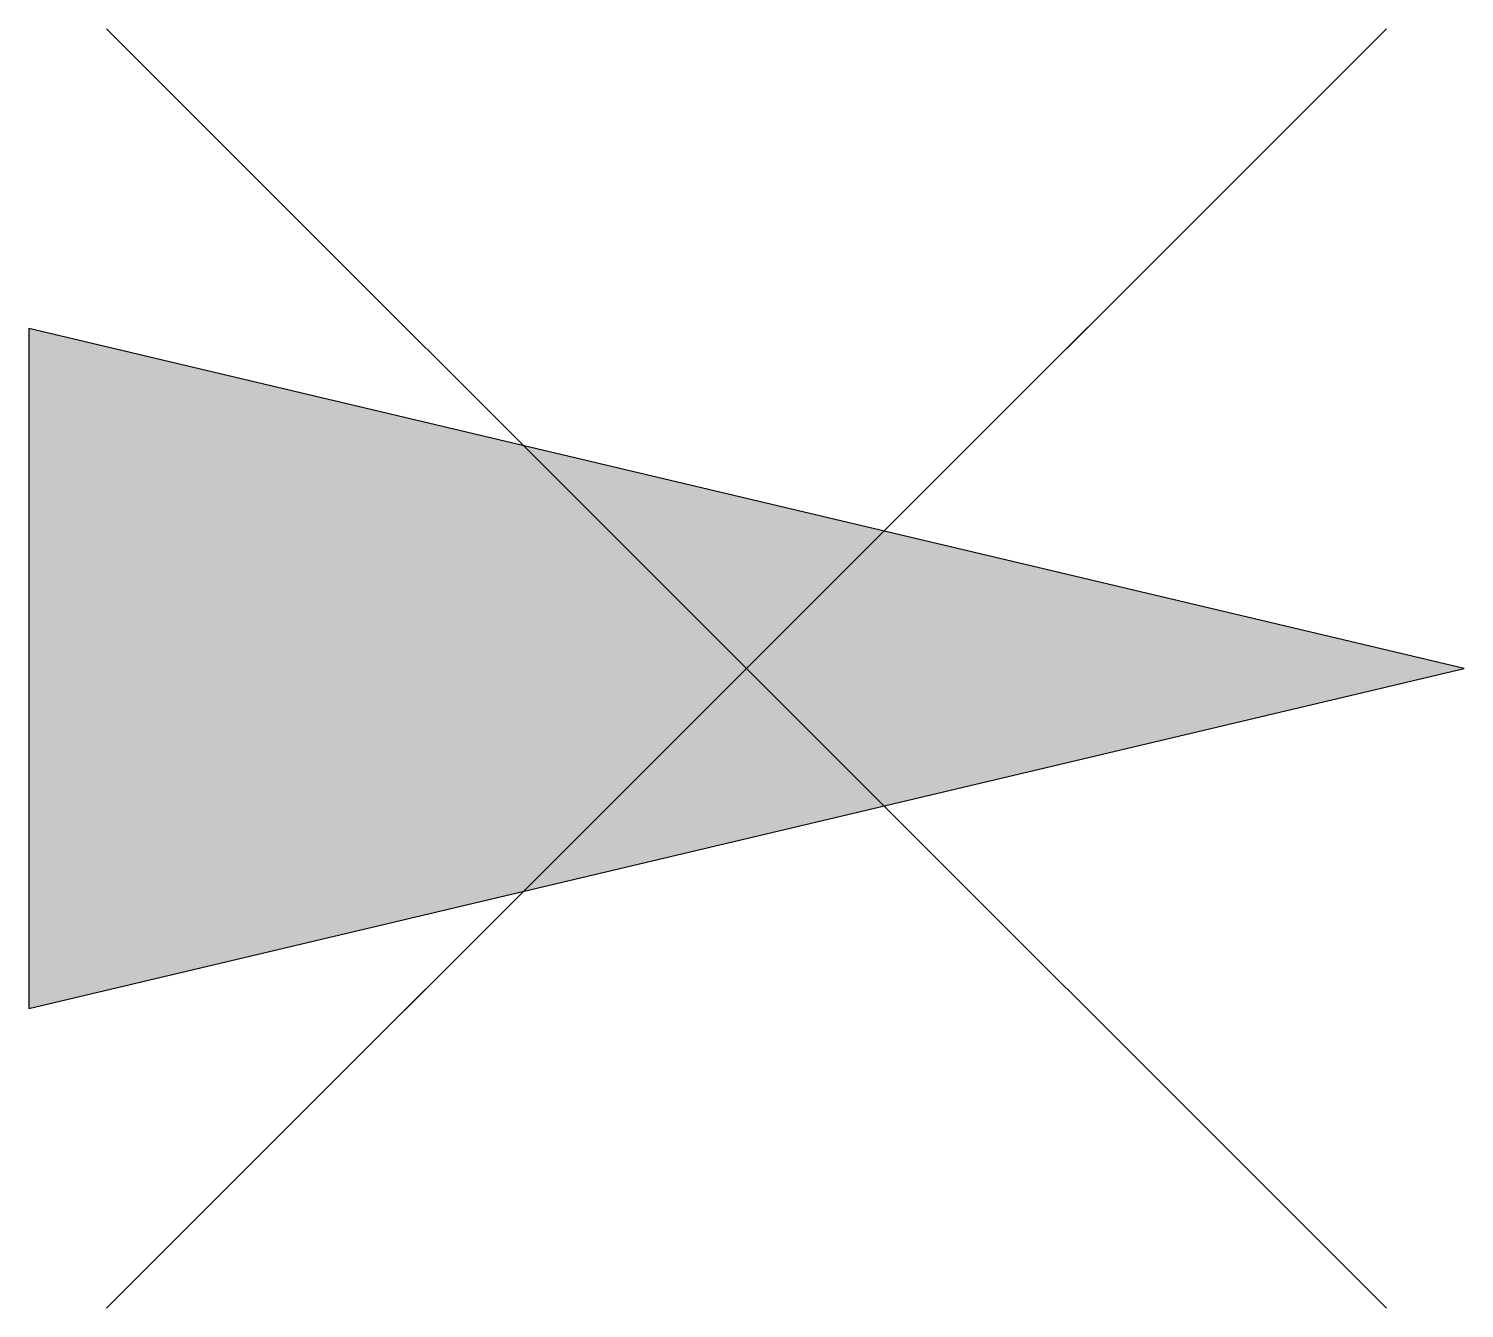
# Model space of a CAD drawing. Header units: metres. Extents: x -2.97 to 0, y -1.33 to 1.33.
import ezdxf

# ---------------------------------------------------------------- set-up
doc = ezdxf.new("R2010")
doc.units = ezdxf.units.M
doc.layers.get('0').update_dxf_attribs({"color": 150})

msp = doc.modelspace()

# ---------------------------------------------------------------- hatches: boundary and pattern name
h = msp.add_hatch(color=256)
h.dxf.hatch_style = 1
h.paths.add_polyline_path([(-2.9739, 0.7049), (-2.9739, -0.7049), (0, 0)])

# ---------------------------------------------------------------- linework, layer by layer
msp.add_line((-2.194, -0.7071), (-0.7798, 0.7071))
at = {"flags": 128}
for points in [[(-2.8128, 1.3258), (-0.1611, -1.3258)], [(-0.1611, 1.3258), (-2.8128, -1.3258)]]:
    msp.add_lwpolyline(points, dxfattribs=at)
msp.add_lwpolyline([(-2.9739, 0.7049), (-2.9739, -0.7049), (0, 0)], close=True, dxfattribs=at)

doc.saveas('drawing.dxf')
